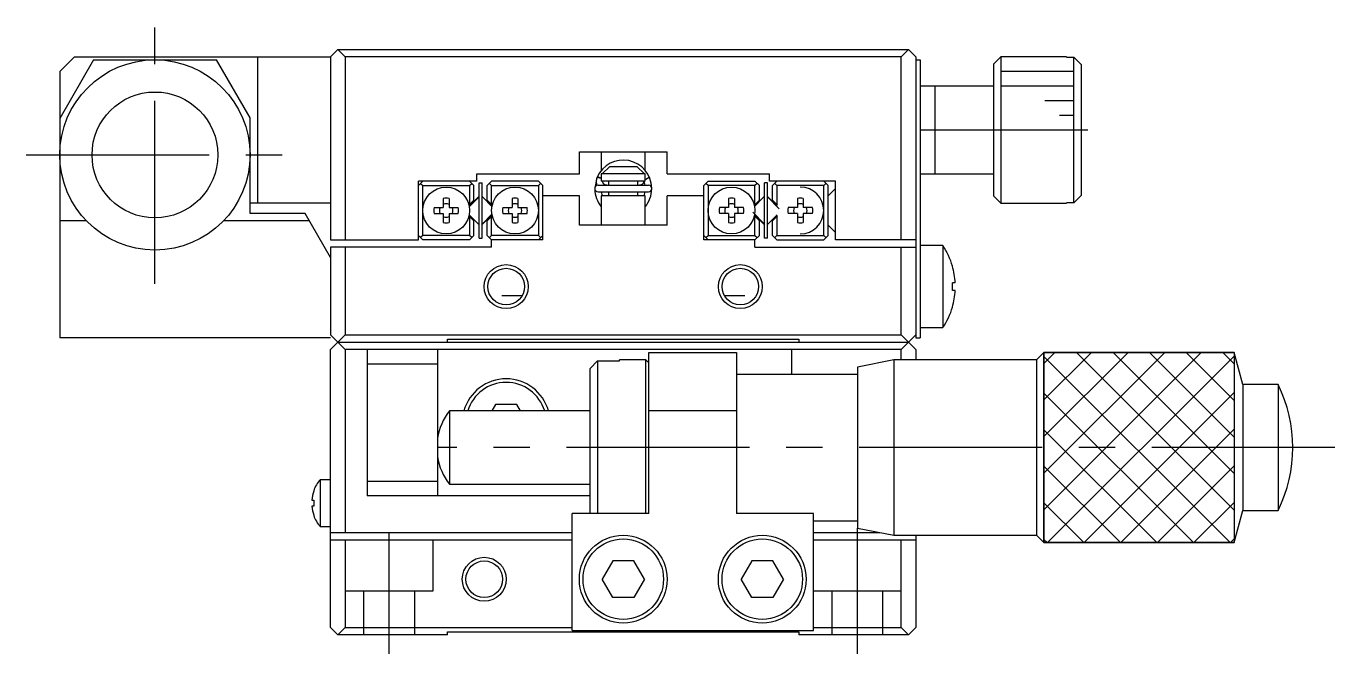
# Model space of a CAD drawing. Extents: x -26 to 379, y 1 to 259.
# Drawn here: x 118.5 to 207.9, y 37.4 to 80.3 of the extents above; entities that cross this region are included whole.
import ezdxf

# ---------------------------------------------------------------- set-up
doc = ezdxf.new("R2010")
doc.units = 0
doc.header["$LTSCALE"] = 10
doc.linetypes.add('CENTER', pattern=[2, 1.25, -0.25, 0.25, -0.25])
doc.linetypes.add('DASHED', pattern=[3.5, 2, -1.5])
doc.layers.get('0').update_dxf_attribs({"linetype": 'CONTINUOUS'})
doc.layers.add('CENTER', color=1, linetype='CENTER')

msp = doc.modelspace()

# ---------------------------------------------------------------- linework, layer by layer
at = {"color": 7, "linetype": 'CONTINUOUS'}
for p, q in [((139.820566, 78.73277), (139.320566, 78.23277)), ((140.320566, 78.23277), (139.820566, 78.73277)), ((139.820566, 78.73277), (178.820566, 78.73277)), ((178.820566, 78.73277), (178.320566, 78.23277)), ((179.320566, 78.23277), (178.820566, 78.73277)), ((121.820566, 78.23277), (120.820566, 77.23277)), ((123.129967, 78.03277), (120.820566, 74.03277)), ((121.820566, 78.23277), (139.320566, 78.23277)), ((123.129967, 78.03277), (131.526338, 78.03277)), ((133.820566, 74.059049), (131.526338, 78.03277)), ((134.320566, 78.23277), (134.320566, 68.23277)), ((139.320566, 78.23277), (139.320566, 65.73277)), ((140.320566, 78.23277), (140.320566, 65.73277)), ((178.320566, 78.23277), (140.320566, 78.23277)), ((178.320566, 65.73277), (178.320566, 78.23277)), ((179.320566, 78.23277), (179.320566, 59.03277)), ((179.320566, 78.03277), (179.620566, 78.03277)), ((179.620566, 78.03277), (179.620566, 59.03277)), ((185.120566, 78.23277), (184.620566, 77.73277)), ((189.620566, 78.23277), (185.120566, 78.23277)), ((185.120566, 78.23277), (185.120566, 68.23277)), ((189.620566, 78.23277), (189.620566, 78.216744)), ((189.620566, 78.216744), (190.120566, 78.216744)), ((190.120566, 68.248796), (190.120566, 78.216744)), ((190.120566, 78.216744), (190.620566, 77.714957)), ((120.820566, 77.23277), (120.820566, 59.03277)), ((184.620566, 77.73277), (184.620566, 68.73277)), ((190.620566, 77.714957), (190.620566, 68.750583)), ((184.620566, 76.23277), (179.620566, 76.23277)), ((180.620566, 76.23277), (180.620566, 70.23277)), ((133.820566, 67.53277), (133.820566, 74.059049)), ((156.320566, 71.73277), (162.320566, 71.73277)), ((156.320566, 70.23277), (156.320566, 71.73277)), ((157.820566, 71.73277), (157.820566, 70.476348)), ((160.820566, 70.476571), (160.820566, 71.73277)), ((162.320566, 70.23277), (162.320566, 71.73277)), ((157.878565, 70.23277), (158.407711, 70.73277)), ((158.400466, 70.73277), (160.240666, 70.73277)), ((160.240666, 70.73277), (160.769813, 70.23277)), ((149.320566, 69.73277), (149.320566, 70.23277)), ((149.320566, 70.23277), (156.320566, 70.23277)), ((157.5111, 69.956075), (157.37212, 69.262484)), ((157.475428, 69.773558), (157.474018, 69.737887)), ((157.478619, 69.809117), (157.475428, 69.773558)), ((157.483585, 69.844479), (157.478619, 69.809117)), ((157.490313, 69.879556), (157.483585, 69.844479)), ((157.498788, 69.914262), (157.490313, 69.879556)), ((157.508991, 69.948514), (157.498788, 69.914262)), ((157.520895, 69.982224), (157.508991, 69.948514)), ((157.533714, 70.013576), (157.520895, 69.982224)), ((157.53419, 70.014403), (157.533714, 70.013576)), ((157.537257, 70.01658), (157.53419, 70.014403)), ((157.549749, 70.046346), (157.536312, 70.016376)), ((157.540072, 70.017384), (157.537257, 70.01658)), ((157.538861, 70.022328), (157.798295, 69.942414)), ((157.545289, 70.017924), (157.540072, 70.017384)), ((157.551938, 70.017771), (157.545289, 70.017924)), ((157.55997, 70.016924), (157.551938, 70.017771)), ((157.569325, 70.015389), (157.55997, 70.016924)), ((157.579936, 70.013179), (157.569325, 70.015389)), ((157.591723, 70.01031), (157.579936, 70.013179)), ((157.6046, 70.006801), (157.591723, 70.01031)), ((157.618473, 70.002681), (157.6046, 70.006801)), ((157.633239, 69.997978), (157.618473, 70.002681)), ((157.64879, 69.992727), (157.633239, 69.997978)), ((157.665011, 69.986967), (157.64879, 69.992727)), ((157.681783, 69.98074), (157.665011, 69.986967)), ((157.698983, 69.974093), (157.681783, 69.98074)), ((157.716484, 69.967073), (157.698983, 69.974093)), ((157.734157, 69.959733), (157.716484, 69.967073)), ((157.751873, 69.952127), (157.734157, 69.959733)), ((157.7695, 69.94431), (157.751873, 69.952127)), ((157.78691, 69.936341), (157.7695, 69.94431)), ((157.803974, 69.928277), (157.78691, 69.936341)), ((157.798295, 69.942414), (157.820574, 69.931596)), ((157.820566, 69.920178), (157.803974, 69.928277)), ((157.820566, 70.23277), (157.820566, 69.73277)), ((160.820566, 70.23277), (157.820566, 70.23277)), ((160.820555, 69.868325), (160.867838, 69.886134)), ((160.820566, 69.73277), (160.820566, 70.23277)), ((160.867838, 69.886134), (161.103037, 70.01773)), ((161.092771, 70.005432), (161.10779, 70.011854)), ((161.103293, 70.018945), (161.102386, 70.022041)), ((161.131049, 69.951846), (161.107419, 70.013576)), ((162.320566, 70.23277), (169.320566, 70.23277)), ((169.320566, 69.73277), (169.320566, 70.23277)), ((179.620566, 70.23277), (184.620566, 70.23277)), ((145.320566, 65.73277), (145.320566, 69.73277)), ((149.320566, 69.73277), (145.320566, 69.73277)), ((145.620566, 69.73277), (145.320566, 69.43277)), ((145.470566, 69.58277), (145.620566, 69.43277)), ((145.620566, 69.43277), (148.820566, 69.43277)), ((145.620566, 66.03277), (145.620566, 69.43277)), ((149.120566, 69.43277), (148.820566, 69.73277)), ((148.820566, 69.43277), (148.970566, 69.58277)), ((148.820566, 69.43277), (148.820566, 68.131819)), ((149.120566, 68.431819), (149.120566, 69.43277)), ((149.470566, 69.63277), (149.670566, 69.63277)), ((149.470566, 65.83277), (149.470566, 69.63277)), ((149.670566, 65.83277), (149.670566, 69.63277)), ((150.320566, 69.73277), (150.020566, 69.43277)), ((150.020566, 68.431819), (150.020566, 69.43277)), ((150.170566, 69.58277), (150.320566, 69.43277)), ((153.520566, 69.73277), (150.320566, 69.73277)), ((150.320566, 69.43277), (153.520566, 69.43277)), ((150.320566, 68.131819), (150.320566, 69.43277)), ((153.820566, 69.43277), (153.520566, 69.73277)), ((153.520566, 69.43277), (153.670566, 69.58277)), ((153.520566, 69.43277), (153.520566, 66.03277)), ((153.820566, 65.73277), (153.820566, 69.43277)), ((157.474018, 69.737887), (157.474393, 69.702192)), ((157.474393, 69.702192), (157.476551, 69.66656)), ((157.476551, 69.66656), (157.480487, 69.631077)), ((157.480487, 69.631077), (157.486193, 69.59583)), ((157.486193, 69.59583), (157.493652, 69.560905)), ((157.493652, 69.560905), (157.502849, 69.526387)), ((157.502849, 69.526387), (157.513761, 69.492361)), ((157.513761, 69.492361), (157.526362, 69.458909)), ((157.526362, 69.458909), (157.530826, 69.448152)), ((157.595566, 69.45777), (161.045566, 69.45777)), ((157.595566, 69.00777), (161.045566, 69.00777)), ((160.820566, 69.73277), (157.820566, 69.73277)), ((157.905412, 68.732766), (157.836413, 69.007713)), ((157.923972, 69.731483), (157.923995, 69.732771)), ((157.92412, 69.717862), (157.923972, 69.731483)), ((157.92497, 69.704272), (157.92412, 69.717862)), ((157.926517, 69.690751), (157.92497, 69.704272)), ((157.928757, 69.677334), (157.926517, 69.690751)), ((157.931681, 69.664058), (157.928757, 69.677334)), ((157.935279, 69.650957), (157.931681, 69.664058)), ((157.939539, 69.638067), (157.935279, 69.650957)), ((157.944447, 69.625419), (157.939539, 69.638067)), ((157.949988, 69.613046), (157.944447, 69.625419)), ((157.956145, 69.600978), (157.949988, 69.613046)), ((157.962898, 69.589244), (157.956145, 69.600978)), ((157.970228, 69.577873), (157.962898, 69.589244)), ((157.978115, 69.566891), (157.970228, 69.577873)), ((157.986535, 69.556324), (157.978115, 69.566891)), ((157.995466, 69.546194), (157.986535, 69.556324)), ((158.004883, 69.536526), (157.995466, 69.546194)), ((158.014763, 69.527339), (158.004883, 69.536526)), ((158.025078, 69.518654), (158.014763, 69.527339)), ((158.035804, 69.510489), (158.025078, 69.518654)), ((158.046913, 69.502862), (158.035804, 69.510489)), ((158.058378, 69.495787), (158.046913, 69.502862)), ((158.070172, 69.48928), (158.058378, 69.495787)), ((158.082265, 69.483355), (158.070172, 69.48928)), ((158.09463, 69.478023), (158.082265, 69.483355)), ((158.107237, 69.473295), (158.09463, 69.478023)), ((158.120058, 69.46918), (158.107237, 69.473295)), ((158.133062, 69.465688), (158.120058, 69.46918)), ((158.146219, 69.462826), (158.133062, 69.465688)), ((158.159501, 69.460598), (158.146219, 69.462826)), ((158.172875, 69.459011), (158.159501, 69.460598)), ((158.186313, 69.458068), (158.172875, 69.459011)), ((158.199073, 69.45777), (158.186313, 69.458068)), ((158.320566, 69.73277), (158.320566, 69.45777)), ((158.320566, 69.00777), (158.320566, 68.73277)), ((160.320566, 69.45777), (160.320566, 69.73277)), ((160.320566, 68.73277), (160.320566, 69.00777)), ((160.449276, 69.457867), (160.44206, 69.45777)), ((160.462733, 69.458545), (160.449276, 69.457867)), ((160.476146, 69.459869), (160.462733, 69.458545)), ((160.489483, 69.461836), (160.476146, 69.459869)), ((160.502714, 69.464443), (160.489483, 69.461836)), ((160.515808, 69.467685), (160.502714, 69.464443)), ((160.528735, 69.471557), (160.515808, 69.467685)), ((160.541465, 69.47605), (160.528735, 69.471557)), ((160.553967, 69.481157), (160.541465, 69.47605)), ((160.566212, 69.486867), (160.553967, 69.481157)), ((160.578171, 69.493169), (160.566212, 69.486867)), ((160.589813, 69.500051), (160.578171, 69.493169)), ((160.60111, 69.507498), (160.589813, 69.500051)), ((160.612033, 69.515495), (160.60111, 69.507498)), ((160.622555, 69.524026), (160.612033, 69.515495)), ((160.632648, 69.533071), (160.622555, 69.524026)), ((160.642286, 69.542612), (160.632648, 69.533071)), ((160.651441, 69.552627), (160.642286, 69.542612)), ((160.66009, 69.563093), (160.651441, 69.552627)), ((160.668207, 69.573986), (160.66009, 69.563093)), ((160.67577, 69.58528), (160.668207, 69.573986)), ((160.682757, 69.596948), (160.67577, 69.58528)), ((160.689147, 69.608962), (160.682757, 69.596948)), ((160.69492, 69.62129), (160.689147, 69.608962)), ((160.700059, 69.633902), (160.69492, 69.62129)), ((160.704548, 69.646764), (160.700059, 69.633902)), ((160.708373, 69.659843), (160.704548, 69.646764)), ((160.711522, 69.673104), (160.708373, 69.659843)), ((160.713984, 69.686511), (160.711522, 69.673104)), ((160.715753, 69.700028), (160.713984, 69.686511)), ((160.716823, 69.713616), (160.715753, 69.700028)), ((160.717189, 69.72724), (160.716823, 69.713616)), ((160.717138, 69.732772), (160.717189, 69.72724)), ((160.7357, 69.732833), (160.804763, 69.457807)), ((160.804489, 69.007715), (160.735898, 68.732642)), ((164.820566, 69.43277), (165.120566, 69.73277)), ((164.820566, 65.73277), (164.820566, 69.43277)), ((165.120566, 69.43277), (164.970566, 69.58277)), ((165.120566, 69.73277), (168.320566, 69.73277)), ((168.320566, 69.43277), (165.120566, 69.43277)), ((165.120566, 69.43277), (165.120566, 66.03277)), ((168.320566, 69.73277), (168.620566, 69.43277)), ((168.470566, 69.58277), (168.320566, 69.43277)), ((168.320566, 68.131819), (168.320566, 69.43277)), ((168.620566, 68.431819), (168.620566, 69.43277)), ((168.970566, 65.83277), (168.970566, 69.63277)), ((169.170566, 69.63277), (168.970566, 69.63277)), ((169.170566, 65.83277), (169.170566, 69.63277)), ((173.820566, 69.73277), (169.320566, 69.73277)), ((169.520566, 69.43277), (169.820566, 69.73277)), ((169.520566, 68.431819), (169.520566, 69.43277)), ((169.820566, 69.43277), (169.670566, 69.58277)), ((169.820566, 69.43277), (169.820566, 68.131819)), ((173.020566, 69.43277), (169.820566, 69.43277)), ((173.020566, 69.73277), (173.320566, 69.43277)), ((173.170566, 69.58277), (173.020566, 69.43277)), ((173.020566, 66.03277), (173.020566, 69.43277)), ((173.320566, 66.03277), (173.320566, 69.43277)), ((173.820566, 69.23277), (173.320566, 68.73277)), ((173.820566, 65.73277), (173.820566, 69.73277)), ((139.320566, 68.23277), (133.820566, 68.23277)), ((147.020566, 68.558906), (147.020566, 67.93277)), ((147.420566, 68.558906), (147.420566, 67.93277)), ((148.779911, 68.091163), (149.120562, 68.431823)), ((149.411467, 68.634331), (148.794968, 68.017832)), ((149.446823, 68.634331), (148.800136, 67.987644)), ((150.346165, 68.017832), (149.729665, 68.634331)), ((150.020566, 68.431819), (150.361222, 68.091163)), ((151.720566, 68.558906), (151.720566, 67.93277)), ((152.120566, 68.558906), (152.120566, 67.93277)), ((156.320566, 68.73277), (153.820566, 68.73277)), ((156.320566, 66.73277), (156.320566, 68.73277)), ((157.820566, 68.73277), (157.820566, 66.73277)), ((160.820566, 68.73277), (157.820566, 68.73277)), ((160.820566, 66.73277), (160.820566, 68.73277)), ((164.820566, 68.73277), (162.320566, 68.73277)), ((162.320566, 66.73277), (162.320566, 68.73277)), ((166.520566, 68.558906), (166.520566, 67.93277)), ((166.920566, 68.558906), (166.920566, 67.93277)), ((168.620562, 68.431823), (168.279911, 68.091163)), ((168.911467, 68.634331), (168.294968, 68.017832)), ((169.19431, 68.634331), (169.972127, 67.856514)), ((169.846165, 68.017832), (169.229665, 68.634331)), ((169.861222, 68.091163), (169.520566, 68.431819)), ((171.220566, 68.558906), (171.220566, 67.93277)), ((171.620566, 68.558906), (171.620566, 67.93277)), ((184.620566, 68.73277), (185.120566, 68.23277)), ((185.120566, 68.23277), (189.620566, 68.23277)), ((190.120566, 68.248796), (189.620566, 68.248796)), ((189.620566, 68.248796), (189.620566, 68.23277)), ((190.620566, 68.750583), (190.120566, 68.248796)), ((137.588515, 67.53277), (133.820566, 67.53277)), ((139.32057, 64.532772), (137.588515, 67.53277)), ((146.394431, 67.93277), (147.020566, 67.93277)), ((146.394431, 67.53277), (147.020566, 67.53277)), ((147.020566, 67.53277), (147.020566, 66.906634)), ((147.420566, 67.93277), (148.046702, 67.93277)), ((147.420566, 67.53277), (147.420566, 66.906634)), ((147.420566, 67.53277), (148.046702, 67.53277)), ((148.779911, 67.374377), (149.120562, 67.033717)), ((148.794968, 67.447708), (149.411467, 66.831209)), ((148.820566, 67.333721), (148.820566, 66.03277)), ((149.69431, 66.831209), (150.340997, 67.477896)), ((149.729665, 66.831209), (150.346165, 67.447708)), ((150.020566, 67.033721), (150.361222, 67.374377)), ((150.320566, 66.03277), (150.320566, 67.333721)), ((151.094431, 67.93277), (151.720566, 67.93277)), ((151.094431, 67.53277), (151.720566, 67.53277)), ((151.720566, 67.53277), (151.720566, 66.906634)), ((152.120566, 67.93277), (152.746702, 67.93277)), ((152.120566, 67.53277), (152.120566, 66.906634)), ((152.120566, 67.53277), (152.746702, 67.53277)), ((166.520566, 67.93277), (165.894431, 67.93277)), ((166.520566, 67.53277), (165.894431, 67.53277)), ((166.520566, 67.53277), (166.520566, 66.906634)), ((167.546702, 67.93277), (166.920566, 67.93277)), ((167.546702, 67.53277), (166.920566, 67.53277)), ((166.920566, 67.53277), (166.920566, 66.906634)), ((168.946823, 66.831209), (168.169005, 67.609026)), ((168.620562, 67.033717), (168.279911, 67.374377)), ((168.294968, 67.447708), (168.911467, 66.831209)), ((168.320566, 66.03277), (168.320566, 67.333721)), ((169.229665, 66.831209), (169.846165, 67.447708)), ((169.861222, 67.374377), (169.520566, 67.033721)), ((169.820566, 67.333721), (169.820566, 66.03277)), ((171.220566, 67.93277), (170.594431, 67.93277)), ((171.220566, 67.53277), (170.594431, 67.53277)), ((171.220566, 67.53277), (171.220566, 66.906634)), ((172.246702, 67.93277), (171.620566, 67.93277)), ((172.246702, 67.53277), (171.620566, 67.53277)), ((171.620566, 67.53277), (171.620566, 66.906634)), ((122.630151, 67.03277), (120.820566, 67.03277)), ((137.877191, 67.03277), (132.010982, 67.03277)), ((149.120566, 66.03277), (149.120566, 67.033721)), ((150.020566, 66.03277), (150.020566, 67.033721)), ((162.320566, 66.73277), (156.320566, 66.73277)), ((168.620566, 66.03277), (168.620566, 67.033721)), ((169.520566, 66.03277), (169.520566, 67.033721)), ((173.320566, 66.73277), (173.820566, 66.23277)), ((139.320566, 65.73277), (145.320566, 65.73277)), ((145.320566, 66.03277), (145.620566, 65.73277)), ((145.620566, 66.03277), (145.470566, 65.88277)), ((148.820566, 66.03277), (145.620566, 66.03277)), ((148.820566, 65.73277), (145.620566, 65.73277)), ((148.970566, 65.88277), (148.820566, 66.03277)), ((149.120566, 66.03277), (148.820566, 65.73277)), ((149.470566, 65.83277), (149.670566, 65.83277)), ((150.020566, 66.03277), (150.320566, 65.73277)), ((150.320566, 66.03277), (150.170566, 65.88277)), ((153.520566, 66.03277), (150.320566, 66.03277)), ((153.820566, 65.73277), (150.320566, 65.73277)), ((150.320566, 65.23277), (150.320566, 65.73277)), ((153.670566, 65.88277), (153.520566, 66.03277)), ((153.820566, 66.03277), (153.520566, 65.73277)), ((165.120566, 65.73277), (164.820566, 66.03277)), ((168.320566, 65.73277), (164.820566, 65.73277)), ((164.970566, 65.88277), (165.120566, 66.03277)), ((165.120566, 66.03277), (168.320566, 66.03277)), ((168.320566, 66.03277), (168.470566, 65.88277)), ((168.320566, 65.73277), (168.620566, 66.03277)), ((168.320566, 65.23277), (168.320566, 65.73277)), ((169.170566, 65.83277), (168.970566, 65.83277)), ((169.820566, 65.73277), (169.520566, 66.03277)), ((169.670566, 65.88277), (169.820566, 66.03277)), ((169.820566, 66.03277), (173.020566, 66.03277)), ((169.820566, 65.73277), (173.020566, 65.73277)), ((173.020566, 66.03277), (173.170566, 65.88277)), ((173.020566, 65.73277), (173.320566, 66.03277)), ((179.320566, 65.73277), (173.820566, 65.73277)), ((181.163029, 65.33277), (179.620566, 65.33277)), ((181.163029, 65.33277), (181.163029, 59.73277)), ((139.320566, 65.23277), (139.320566, 59.23277)), ((150.320566, 65.23277), (139.320566, 65.23277)), ((140.320566, 65.23277), (140.320566, 59.23277)), ((168.320566, 65.23277), (179.320566, 65.23277)), ((178.320566, 59.23277), (178.320566, 65.23277)), ((181.813771, 63.931909), (181.819939, 63.934918)), ((181.813771, 62.27277), (181.813771, 62.79277)), ((182.007028, 62.79277), (181.813771, 62.79277)), ((151.020561, 61.93277), (152.417152, 61.93277)), ((166.223981, 61.93277), (167.620571, 61.93277)), ((182.007028, 62.27277), (181.813771, 62.27277)), ((181.819939, 61.130622), (181.813771, 61.133631)), ((139.320566, 59.03277), (120.820566, 59.03277)), ((140.320566, 58.23277), (139.320566, 59.23277)), ((140.320566, 59.23277), (139.320566, 58.23277)), ((140.320566, 59.23277), (178.320566, 59.23277)), ((179.320566, 58.23277), (178.320566, 59.23277)), ((179.320566, 59.23277), (178.320566, 58.23277)), ((179.320566, 59.03277), (179.620566, 59.03277)), ((179.620566, 59.73277), (181.163029, 59.73277)), ((139.320566, 39.23277), (139.320566, 58.23277)), ((139.820566, 58.73277), (178.820566, 58.73277)), ((140.320566, 58.23277), (140.320566, 45.73277)), ((178.320566, 58.23277), (140.320566, 58.23277)), ((141.820566, 58.23277), (141.820566, 48.23277)), ((146.620566, 58.23277), (146.620566, 48.23277)), ((147.320566, 58.73277), (147.320566, 58.93277)), ((147.320566, 58.93277), (171.320566, 58.93277)), ((170.820566, 58.23277), (170.820566, 56.53277)), ((171.320566, 58.93277), (171.320566, 58.73277)), ((178.320566, 57.532766), (178.320566, 58.23277)), ((179.320566, 58.23277), (179.320566, 57.532766)), ((146.620566, 57.23277), (141.820566, 57.23277)), ((157.070566, 56.941097), (157.570566, 57.44885)), ((157.570566, 57.44885), (159.070566, 57.44885)), ((157.570566, 57.44885), (157.570566, 47.03277)), ((159.070566, 57.44885), (159.070566, 57.53277)), ((160.870566, 57.53277), (159.070566, 57.53277)), ((160.870566, 47.03277), (160.870566, 57.53277)), ((161.070566, 57.33277), (160.870566, 57.53277)), ((161.070566, 58.03277), (167.070566, 58.03277)), ((161.070566, 47.03277), (161.070566, 58.03277)), ((167.070566, 58.03277), (167.070566, 47.03277)), ((177.820565, 57.532766), (175.320566, 57.032767)), ((177.820565, 57.532766), (177.820565, 45.532774)), ((187.57057, 57.532766), (177.820565, 57.532766)), ((188.070572, 58.032769), (187.57057, 57.532766)), ((187.57057, 57.532766), (187.57057, 45.532774)), ((201.660061, 55.83277), (201.070573, 58.032769)), ((157.070566, 47.03277), (157.070566, 56.941097)), ((175.320566, 56.53277), (167.070566, 56.53277)), ((175.320566, 57.032767), (175.320566, 46.032773)), ((201.660061, 55.83277), (201.660061, 47.23277)), ((204.070572, 55.83277), (201.660061, 55.83277)), ((204.070572, 55.83277), (204.070572, 47.23277)), ((147.448075, 54.032766), (147.448075, 49.032774)), ((157.070566, 54.032766), (147.448075, 54.032766)), ((150.598878, 54.48277), (150.339069, 54.032766)), ((152.042254, 54.48277), (150.598878, 54.48277)), ((152.302064, 54.032766), (152.042254, 54.48277)), ((167.070566, 54.03277), (161.070566, 54.03277)), ((138.599629, 49.33277), (138.599629, 46.13277)), ((139.320566, 49.33277), (138.599629, 49.33277)), ((141.820566, 49.23277), (146.620566, 49.23277)), ((138.169503, 48.58277), (138.169503, 48.558906)), ((147.448075, 49.032774), (157.070566, 49.032774)), ((138.036618, 47.93277), (138.169503, 47.93277)), ((138.169503, 47.53277), (138.036618, 47.53277)), ((138.169503, 47.93277), (138.169503, 47.53277)), ((157.070566, 48.23277), (141.820566, 48.23277)), ((138.169503, 46.906634), (138.169503, 46.88277)), ((155.820566, 39.03277), (155.820566, 47.03277)), ((161.070566, 47.03277), (155.820566, 47.03277)), ((172.320566, 47.03277), (167.070566, 47.03277)), ((172.320566, 39.03277), (172.320566, 47.03277)), ((172.320566, 46.53277), (175.320566, 46.53277)), ((201.070573, 45.032771), (201.660061, 47.23277)), ((201.660061, 47.23277), (204.070572, 47.23277)), ((138.599629, 46.13277), (139.320566, 46.13277)), ((139.320566, 45.73277), (155.820566, 45.73277)), ((172.320566, 45.73277), (176.820584, 45.73277)), ((175.320566, 46.032773), (177.820565, 45.532774)), ((139.320566, 45.23277), (155.820566, 45.23277)), ((140.320566, 45.23277), (140.320566, 39.23277)), ((172.320566, 45.23277), (179.320566, 45.23277)), ((177.820565, 45.532774), (187.57057, 45.532774)), ((178.320566, 39.23277), (178.320566, 45.23277)), ((179.320566, 45.532774), (179.320566, 39.23277)), ((187.57057, 45.532774), (188.070572, 45.032771)), ((158.598878, 43.78277), (157.877191, 42.53277)), ((160.042254, 43.78277), (158.598878, 43.78277)), ((160.763942, 42.53277), (160.042254, 43.78277)), ((168.098878, 43.78277), (167.377191, 42.53277)), ((169.542254, 43.78277), (168.098878, 43.78277)), ((170.263942, 42.53277), (169.542254, 43.78277)), ((158.598878, 41.28277), (157.877191, 42.53277)), ((160.763942, 42.53277), (160.042254, 41.28277)), ((168.098878, 41.28277), (167.377191, 42.53277)), ((170.263942, 42.53277), (169.542254, 41.28277)), ((160.042254, 41.28277), (158.598878, 41.28277)), ((169.542254, 41.28277), (168.098878, 41.28277)), ((139.820566, 38.73277), (139.320566, 39.23277)), ((140.320566, 39.23277), (139.820566, 38.73277)), ((147.320566, 38.73277), (139.820566, 38.73277)), ((140.320566, 39.23277), (155.820566, 39.23277)), ((147.320566, 38.93277), (171.320566, 38.93277)), ((147.320566, 38.73277), (147.320566, 38.93277)), ((155.820566, 39.03277), (172.320566, 39.03277)), ((171.320566, 38.93277), (171.320566, 38.73277)), ((178.820566, 38.73277), (171.320566, 38.73277)), ((172.320566, 39.23277), (178.320566, 39.23277)), ((178.820566, 38.73277), (178.320566, 39.23277)), ((179.320566, 39.23277), (178.820566, 38.73277))]:
    msp.add_line(p, q, dxfattribs=at)
at = {"color": 3, "linetype": 'CONTINUOUS'}
for p, q in [((190.120566, 77.23277), (185.120566, 77.23277)), ((190.120566, 76.23277), (185.120566, 76.23277)), ((190.120566, 75.23277), (188.120566, 75.23277)), ((190.120566, 74.23277), (189.120566, 74.23277)), ((188.070572, 58.032769), (188.070572, 45.032771)), ((201.070573, 58.032769), (188.070572, 58.032769)), ((188.070572, 57.283372), (188.819969, 58.032769)), ((188.070572, 54.783372), (191.319969, 58.032769)), ((188.070572, 52.283372), (193.819969, 58.032769)), ((188.070572, 49.783372), (196.319969, 58.032769)), ((188.070572, 47.283372), (198.819969, 58.032769)), ((188.070572, 45.032771), (188.070572, 58.032769)), ((188.070572, 58.032769), (201.070573, 58.032769)), ((188.070572, 57.751088), (200.788889, 45.032771)), ((188.319971, 45.032771), (201.070573, 57.783373)), ((190.288891, 58.032769), (201.070573, 47.251087)), ((192.788891, 58.032769), (201.070573, 49.751087)), ((195.288891, 58.032769), (201.070573, 52.251087)), ((197.788891, 58.032769), (201.070573, 54.751087)), ((200.288891, 58.032769), (201.070573, 57.251087)), ((201.070573, 58.032769), (201.070573, 45.032771)), ((201.070573, 58.032769), (201.070573, 45.032771)), ((188.070572, 55.251088), (198.288889, 45.032771)), ((190.819971, 45.032771), (201.070573, 55.283373)), ((193.319971, 45.032771), (201.070573, 52.783373)), ((188.070572, 52.751088), (195.788889, 45.032771)), ((188.070572, 50.251088), (193.288889, 45.032771)), ((195.819971, 45.032771), (201.070573, 50.283373)), ((188.070572, 47.751088), (190.788889, 45.032771)), ((198.319971, 45.032771), (201.070573, 47.783373)), ((188.070572, 45.251088), (188.288889, 45.032771)), ((188.070572, 45.032771), (201.070573, 45.032771)), ((201.070573, 45.032771), (188.070572, 45.032771)), ((200.819971, 45.032771), (201.070573, 45.283373))]:
    msp.add_line(p, q, dxfattribs=at)
at = {"color": 3, "linetype": 'DASHED'}
for p, q in [((146.320566, 41.73277), (146.320566, 45.23277)), ((140.320566, 41.73277), (146.320566, 41.73277)), ((141.570566, 41.73277), (141.570566, 38.73277)), ((145.070566, 38.73277), (145.070566, 41.73277)), ((172.320566, 41.73277), (178.320566, 41.73277)), ((173.570566, 41.73277), (173.570566, 38.73277)), ((177.070566, 38.73277), (177.070566, 41.73277))]:
    msp.add_line(p, q, dxfattribs=at)
at = {"color": 7, "linetype": 'CONTINUOUS'}
for centre, radius in [((127.320566, 71.53277), 6.499999), ((127.320566, 71.53277), 4.3), ((147.220566, 67.73277), 1.6), ((151.920566, 67.73277), 1.6), ((166.720566, 67.73277), 1.6), ((151.320566, 62.53277), 1.25), ((167.320566, 62.53277), 1.25), ((159.320566, 42.53277), 3), ((159.320566, 42.53277), 2.75), ((168.820566, 42.53277), 3), ((168.820566, 42.53277), 2.75), ((149.820566, 42.53277), 1.25)]:
    msp.add_circle(centre, radius, dxfattribs=at)
at = {"color": 3, "linetype": 'CONTINUOUS'}
for centre in [(151.320566, 62.53277), (167.320566, 62.53277), (149.820566, 42.53277)]:
    msp.add_circle(centre, 1.5, dxfattribs=at)
at = {"color": 7, "linetype": 'CONTINUOUS'}
for centre, radius, start, end in [((159.320432, 69.232372), 1.948827, 0.890816, 156.378073), ((157.595566, 69.23277), 0.225, 90, 270), ((159.325092, 69.234589), 1.953283, 180.799653, 219.604554), ((159.322691, 69.232383), 1.946486, 320.326609, 359.16691), ((161.045566, 69.23277), 0.225, 270, 90), ((171.420566, 67.73277), 1.6, 270, 90), ((147.220566, 67.73277), 0.85, 76.391039, 103.608961), ((147.220566, 67.73277), 0.459295, 64.186081, 115.81392), ((149.552889, 68.49291), 0.2, 114.306117, 135), ((149.588244, 68.49291), 0.2, 126.042725, 135), ((149.588244, 68.49291), 0.2, 45, 65.693884), ((151.920566, 67.73277), 0.85, 76.391039, 103.608961), ((151.920566, 67.73277), 0.459295, 64.186081, 115.81392), ((166.720566, 67.73277), 0.85, 76.391039, 103.608961), ((166.720566, 67.73277), 0.459295, 64.186081, 115.81392), ((169.052889, 68.49291), 0.2, 114.306116, 135), ((169.088244, 68.49291), 0.2, 45, 65.693883), ((169.052889, 68.49291), 0.2, 45, 53.957276), ((171.420566, 67.73277), 0.85, 76.391039, 103.608961), ((171.420566, 67.73277), 0.459295, 64.186081, 115.81392), ((147.220566, 67.73277), 0.85, 166.391039, 193.608961), ((147.220566, 67.73277), 0.459295, 154.186081, 205.81392), ((147.220566, 67.73277), 0.459295, 244.186081, 295.81392), ((147.220566, 67.73277), 0.459295, 334.186081, 25.81392), ((147.220566, 67.73277), 0.85, 346.391039, 13.608961), ((151.920566, 67.73277), 0.85, 166.391039, 193.608961), ((151.920566, 67.73277), 0.459295, 154.186081, 205.81392), ((151.920566, 67.73277), 0.459295, 244.186081, 295.81392), ((151.920566, 67.73277), 0.459295, 334.186081, 25.81392), ((151.920566, 67.73277), 0.85, 346.391039, 13.608961), ((166.720566, 67.73277), 0.85, 166.391039, 193.608961), ((166.720566, 67.73277), 0.459295, 154.186081, 205.81392), ((166.720566, 67.73277), 0.459295, 244.186081, 295.81392), ((166.720566, 67.73277), 0.459295, 334.186081, 25.81392), ((166.720566, 67.73277), 0.85, 346.391039, 13.608961), ((171.420566, 67.73277), 0.85, 166.391039, 193.608961), ((171.420566, 67.73277), 0.459295, 154.186081, 205.81392), ((171.420566, 67.73277), 0.459295, 244.186081, 295.81392), ((171.420566, 67.73277), 0.459295, 334.186081, 25.81392), ((171.420566, 67.73277), 0.85, 346.391039, 13.608961), ((147.220566, 67.73277), 0.85, 256.391039, 283.608961), ((149.552889, 66.97263), 0.2, 225, 245.693883), ((149.588244, 66.97263), 0.2, 294.306116, 315), ((149.552889, 66.97263), 0.2, 306.042723, 315), ((151.920566, 67.73277), 0.85, 256.391039, 283.608961), ((166.720566, 67.73277), 0.85, 256.391039, 283.608961), ((169.052889, 66.97263), 0.2, 225, 245.693884), ((169.088244, 66.97263), 0.2, 225, 233.957277), ((169.088244, 66.97263), 0.2, 294.306117, 315), ((171.420566, 67.73277), 0.85, 256.391039, 283.608961), ((177.020566, 62.53277), 5, 16.285843, 34.055798), ((177.020566, 62.53277), 4.993235, 2.984767, 16.272555), ((177.020566, 62.53277), 4.993235, 343.727445, 357.015233), ((177.020566, 62.53277), 5, 325.944202, 343.714157), ((151.320566, 53.23277), 3, 15.465931, 164.534069), ((151.320566, 53.23277), 2.75, 16.912303, 163.087697), ((195.325572, 51.532768), 9.745001, 333.816215, 26.183797), ((150.570571, 51.532767), 3.999997, 141.317796, 170.932001), ((150.570571, 51.532767), 3.999997, 189.067999, 218.682174), ((140.520566, 47.73277), 2.5, 140.20818, 160.123126), ((140.520566, 47.73277), 2.491987, 160.639136, 175.396648), ((140.520566, 47.73277), 2.491987, 184.603352, 199.360864), ((140.520566, 47.73277), 2.5, 199.876874, 219.791819)]:
    msp.add_arc(centre, radius, start, end, dxfattribs=at)
at = {"layer": 'CENTER', "color": 1, "linetype": 'CENTER'}
for p, q in [((127.320566, 62.732771), (127.320566, 80.332769)), ((191.070566, 73.23277), (179.620566, 73.23277)), ((118.520567, 71.53277), (136.120565, 71.53277)), ((207.94557, 51.53277), (146.620566, 51.53277)), ((143.320566, 37.43277), (143.320566, 45.73277)), ((175.320566, 37.43277), (175.320566, 46.032773))]:
    msp.add_line(p, q, dxfattribs=at)

doc.saveas('drawing.dxf')
